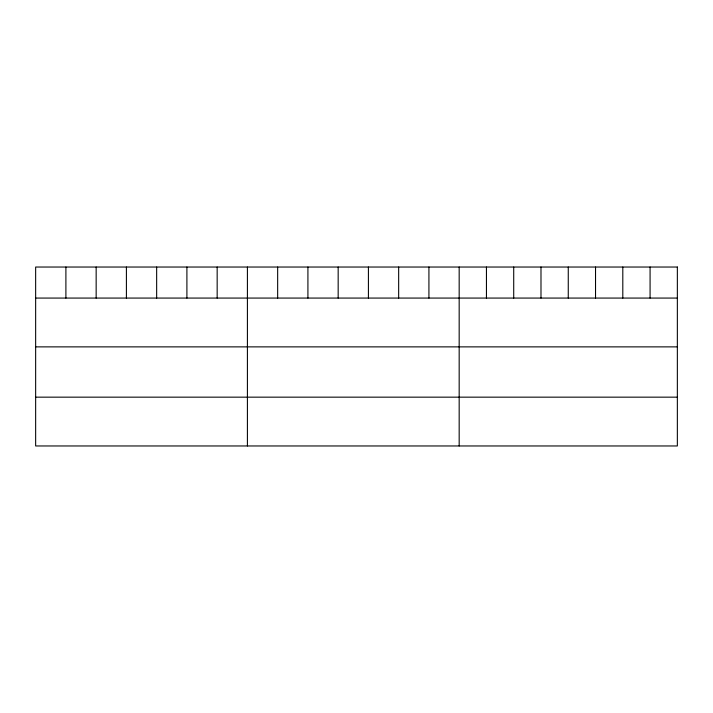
<?xml version="1.0" encoding="UTF-8"?>
<svg xmlns="http://www.w3.org/2000/svg" width="713" height="713" viewBox="0 0 713 713"><rect width="100%" height="100%" fill="white"/><g stroke="black" fill="none" stroke-linecap="round" stroke-linejoin="round"><path stroke-width="1.07" d="M35.65 298.07L677.35 298.07M35.65 346.875L677.35 346.875M35.65 397.159L677.35 397.159M650.078 267.036L650.078 298.07M622.805 267.036L622.805 298.07M595.533 267.036L595.533 298.07M568.261 267.036L568.261 298.07M540.989 267.036L540.989 298.07M513.716 267.036L513.716 298.07M486.444 267.036L486.444 298.07M459.172 267.036L459.172 445.964M428.923 267.036L428.923 298.07M398.665 267.036L398.665 298.07M368.416 267.036L368.416 298.07M338.167 267.036L338.167 298.07M307.918 267.036L307.918 298.07M277.66 267.036L277.66 298.07M247.411 267.036L247.411 445.964M217.162 267.036L217.162 298.07M186.904 267.036L186.904 298.07M156.655 267.036L156.655 298.07M126.406 267.036L126.406 298.07M96.157 267.036L96.157 298.07M65.899 267.036L65.899 298.07M677.35 267.036L35.65 267.036L35.65 445.964L677.35 445.964L677.35 267.036"/></g></svg>
